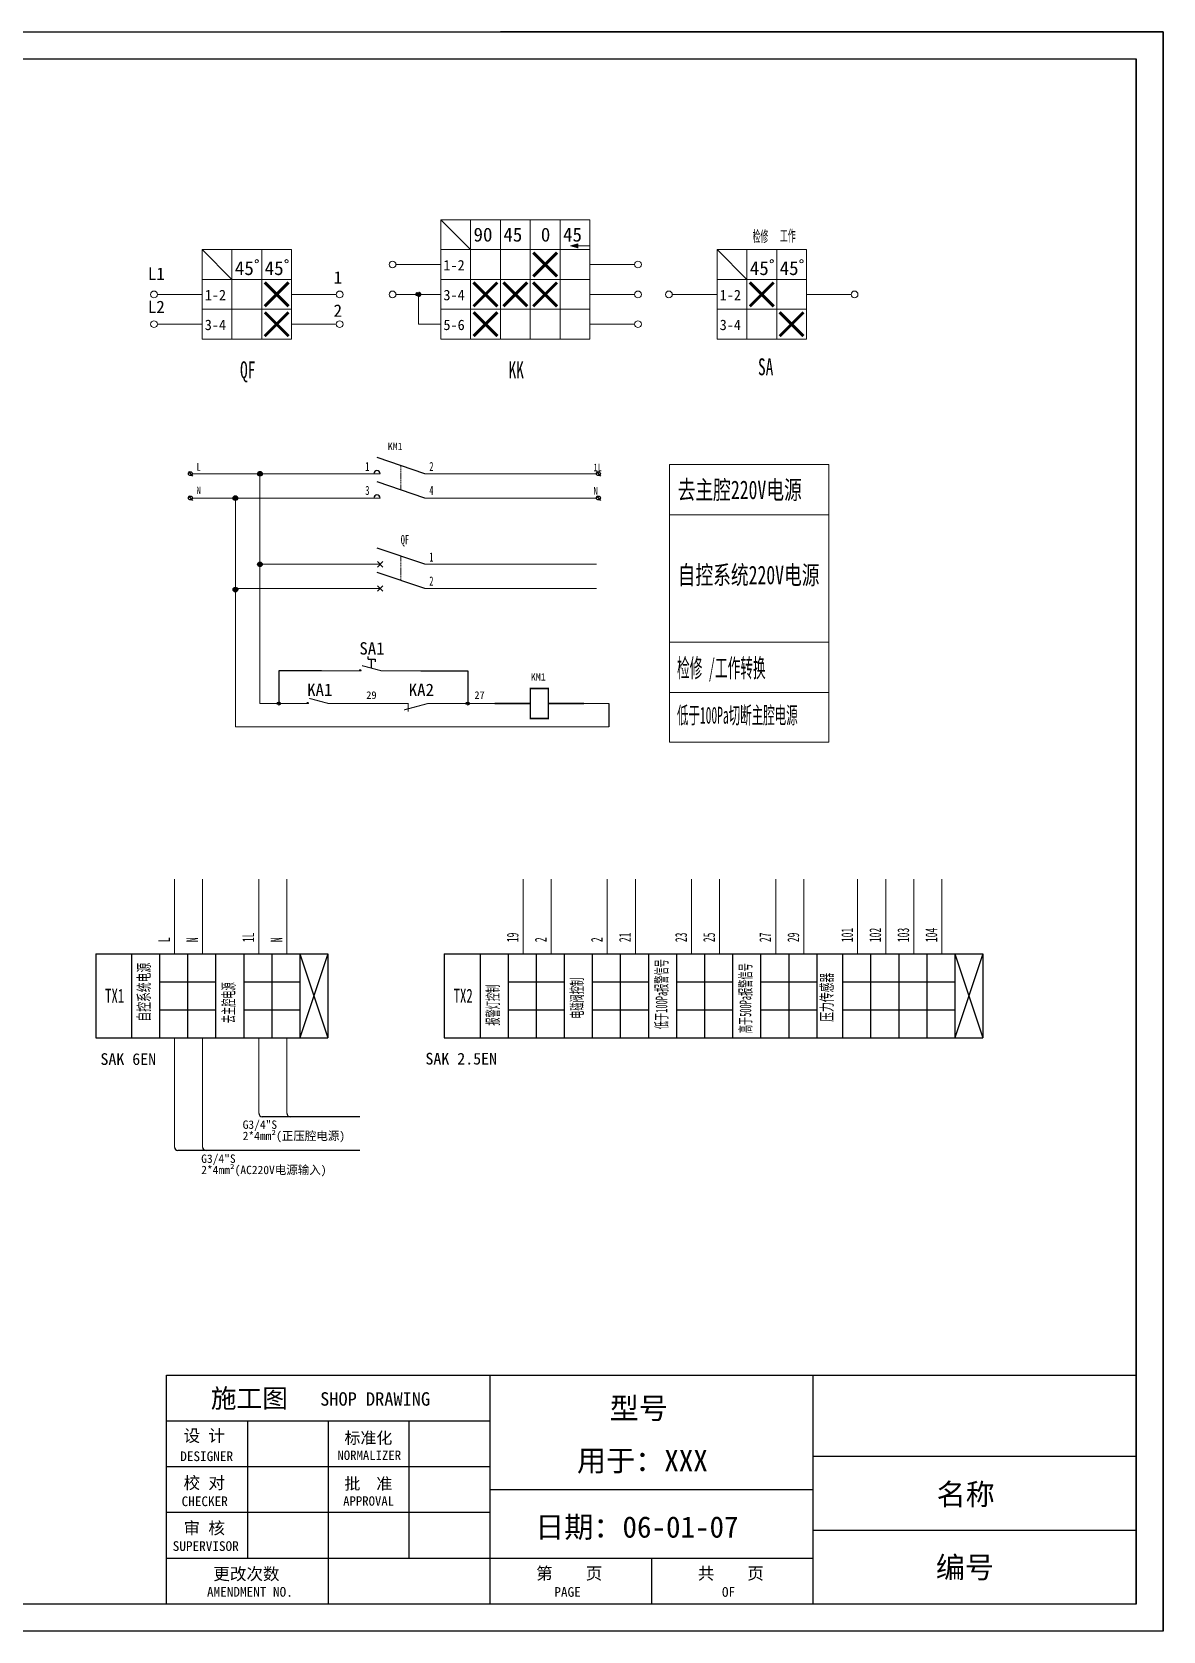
# Model space of a CAD drawing. Extents: x -13620 to 9472, y -41784 to 1902.
# Drawn here: x 2282 to 4293, y -41567 to -38723 of the extents above; entities that cross this region are included whole.
import ezdxf
from ezdxf.enums import TextEntityAlignment as Align

# ---------------------------------------------------------------- set-up
doc = ezdxf.new("R2010")
doc.units = 0
doc.header["$LTSCALE"] = 0.5
doc.header["$MEASUREMENT"] = 0
for name, pattern in [('CENTER', [50.8, 31.75, -6.35, 6.35, -6.35]), ('EB_DASH', [6, 3, -3]), ('HIDDEN', [0.375, 0.25, -0.125])]:
    doc.linetypes.add(name, pattern=pattern)
doc.layers.get('0').update_dxf_attribs({"linetype": 'CONTINUOUS'})
for name, color, linetype in [('CEN', 1, 'CENTER'), ('DIM', 4, 'CONTINUOUS'), ('TEXT', 7, 'HIDDEN'), ('TK', 2, 'CONTINUOUS')]:
    doc.layers.add(name, color=color, linetype=linetype)
for name, color, linetype, lineweight in [('图层2', 2, 'CONTINUOUS', 13), ('文字层', 7, 'CONTINUOUS', 13), ('细线层', 7, 'CONTINUOUS', 9), ('虚线层', 6, 'EB_DASH', 13), ('轮廓线层', 7, 'CONTINUOUS', 30)]:
    doc.layers.add(name, color=color, linetype=linetype, lineweight=lineweight)
doc.styles.add('FS', font='')
doc.styles.add('标准', font='', dxfattribs={"width": 0.667})
doc.styles.get('FS').set_extended_font_data('SimSun')
doc.styles.get('标准').set_extended_font_data('SimSun')

# ---------------------------------------------------------------- blocks, each defined once
blk = doc.blocks.new('汇点')
at = {"linetype": 'HIDDEN', "ltscale": 10}
blk.add_hatch(color=256, dxfattribs=at).paths.add_polyline_path([(0.75, 0, 1), (-0.75, 0, 1)])
blk.add_circle((0, 0), 0.75, dxfattribs=at)
blk = doc.blocks.new('触点（闭）')
at = {"const_width": 0.5}
for points in [[(10, 0), (20, 0), (20, -4.15)], [(40, 0), (30, 0), (18.01, -3.21)]]:
    blk.add_lwpolyline(points, dxfattribs=at)
at = {"layer": '图层2'}
for p, q in [((0, 0), (10, 0)), ((50, 0), (40, 0))]:
    blk.add_line(p, q, dxfattribs=at)
blk = doc.blocks.new('触点（开）')
at = {"const_width": 0.5}
blk.add_lwpolyline([(10, 0), (20, 0, 1), (19, 0)], format="xyb", dxfattribs=at)
blk.add_lwpolyline([(40, 0), (30, 0), (20.34, 2.59)], dxfattribs=at)
at = {"layer": '图层2'}
for p, q in [((0, 0), (10, 0)), ((50, 0), (40, 0))]:
    blk.add_line(p, q, dxfattribs=at)

msp = doc.modelspace()

# ---------------------------------------------------------------- hatches: boundary and pattern name
at = {"layer": '图层2'}
msp.add_hatch(color=256, dxfattribs=at).paths.add_polyline_path([(3252.82149, -39107.16551), (3252.82149, -39100.0601), (3239.56262, -39103.6128)])
at = {"layer": '轮廓线层'}
h = msp.add_hatch(color=256, dxfattribs=at)
h.paths.add_polyline_path([(2683.46543, -39507.70779), (2683.67744, -39507.04344), (2683.99772, -39506.42397), (2684.4172, -39505.86688), (2684.92405, -39505.3879), (2685.50395, -39505.00057), (2686.14053, -39504.71581), (2686.8158, -39504.54168), (2687.51069, -39504.48308), (2688.20559, -39504.54168), (2688.88086, -39504.71581), (2689.51744, -39505.00057), (2690.09734, -39505.3879), (2690.60419, -39505.86688), (2691.02367, -39506.42397), (2691.34394, -39507.04344), (2691.55596, -39507.70779)], flags=0)
h.paths.add_polyline_path([(2687.22322, -39512.77243), (2686.51642, -39512.66153), (2685.83918, -39512.43086), (2685.21162, -39512.0873), (2684.65241, -39511.64104), (2684.17815, -39511.10537), (2683.80296, -39510.49619), (2683.53799, -39509.83162), (2683.3911, -39509.13142), (2683.36668, -39508.41639), (2683.46543, -39507.70779), (2691.55596, -39507.70779), (2691.65731, -39508.47387), (2691.61487, -39509.24546), (2691.4301, -39509.9958), (2691.10942, -39510.69887), (2690.66393, -39511.3303), (2690.1091, -39511.86817), (2689.46415, -39512.29385), (2688.75147, -39512.59256), (2687.99575, -39512.75396)], flags=0)
h = msp.add_hatch(color=256, dxfattribs=at)
h.paths.add_polyline_path([(2639.74608, -39550.92847), (2639.95809, -39550.26411), (2640.27836, -39549.64465), (2640.69785, -39549.08756), (2641.2047, -39548.60858), (2641.7846, -39548.22125), (2642.42118, -39547.93649), (2643.09645, -39547.76235), (2643.79134, -39547.70376), (2644.48624, -39547.76235), (2645.16151, -39547.93649), (2645.79809, -39548.22125), (2646.37799, -39548.60858), (2646.88484, -39549.08756), (2647.30432, -39549.64465), (2647.62459, -39550.26411), (2647.83661, -39550.92847)], flags=0)
h.paths.add_polyline_path([(2643.50387, -39555.99311), (2642.79707, -39555.8822), (2642.11983, -39555.65154), (2641.49227, -39555.30798), (2640.93305, -39554.86172), (2640.4588, -39554.32604), (2640.08361, -39553.71687), (2639.81864, -39553.0523), (2639.67175, -39552.35209), (2639.64732, -39551.63706), (2639.74608, -39550.92847), (2647.83661, -39550.92847), (2647.93796, -39551.69455), (2647.89552, -39552.46614), (2647.71075, -39553.21648), (2647.39007, -39553.91955), (2646.94458, -39554.55097), (2646.38974, -39555.08885), (2645.7448, -39555.51452), (2645.03212, -39555.81324), (2644.2764, -39555.97463)], flags=0)
h = msp.add_hatch(color=256, dxfattribs=at)
h.paths.add_polyline_path([(2683.46543, -39668.84346), (2683.67744, -39668.17911), (2683.99772, -39667.55964), (2684.4172, -39667.00256), (2684.92405, -39666.52358), (2685.50395, -39666.13624), (2686.14053, -39665.85149), (2686.8158, -39665.67735), (2687.51069, -39665.61876), (2688.20559, -39665.67735), (2688.88086, -39665.85149), (2689.51744, -39666.13624), (2690.09734, -39666.52358), (2690.60419, -39667.00256), (2691.02367, -39667.55964), (2691.34394, -39668.17911), (2691.55596, -39668.84346)], flags=0)
h.paths.add_polyline_path([(2687.22322, -39673.90811), (2686.51642, -39673.7972), (2685.83918, -39673.56654), (2685.21162, -39673.22297), (2684.65241, -39672.77672), (2684.17815, -39672.24104), (2683.80296, -39671.63187), (2683.53799, -39670.9673), (2683.3911, -39670.26709), (2683.36668, -39669.55206), (2683.46543, -39668.84346), (2691.55596, -39668.84346), (2691.65731, -39669.60954), (2691.61487, -39670.38113), (2691.4301, -39671.13148), (2691.10942, -39671.83455), (2690.66393, -39672.46597), (2690.1091, -39673.00385), (2689.46415, -39673.42952), (2688.75147, -39673.72824), (2687.99575, -39673.88963)], flags=0)
h = msp.add_hatch(color=256, dxfattribs=at)
h.paths.add_polyline_path([(2639.74608, -39713.72046), (2639.95809, -39713.05611), (2640.27836, -39712.43664), (2640.69785, -39711.87955), (2641.2047, -39711.40058), (2641.7846, -39711.01324), (2642.42118, -39710.72849), (2643.09645, -39710.55435), (2643.79134, -39710.49575), (2644.48624, -39710.55435), (2645.16151, -39710.72849), (2645.79809, -39711.01324), (2646.37799, -39711.40058), (2646.88484, -39711.87955), (2647.30432, -39712.43664), (2647.62459, -39713.05611), (2647.83661, -39713.72046)], flags=0)
h.paths.add_polyline_path([(2643.50387, -39718.78511), (2642.79707, -39718.6742), (2642.11983, -39718.44354), (2641.49227, -39718.09997), (2640.93305, -39717.65372), (2640.4588, -39717.11804), (2640.08361, -39716.50887), (2639.81864, -39715.8443), (2639.67175, -39715.14409), (2639.64732, -39714.42906), (2639.74608, -39713.72046), (2647.83661, -39713.72046), (2647.93796, -39714.48654), (2647.89552, -39715.25813), (2647.71075, -39716.00848), (2647.39007, -39716.71155), (2646.94458, -39717.34297), (2646.38974, -39717.88085), (2645.7448, -39718.30652), (2645.03212, -39718.60524), (2644.2764, -39718.76663)], flags=0)

# ---------------------------------------------------------------- linework, layer by layer
at = {"linetype": 'ByBlock', "lineweight": -3}
for p, q in [((2560.2932, -39504.44787), (2567.4344, -39512.81762)), ((2560.2932, -39547.66855), (2567.4344, -39556.03829))]:
    msp.add_line(p, q, dxfattribs=at)
at = {"lineweight": -3}
for p, q in [((3285.70861, -39504.44787), (3292.84981, -39512.81762)), ((3285.70861, -39547.66855), (3292.84981, -39556.03829)), ((2720.90687, -39859.0522), (2720.90687, -39917.31167)), ((2796.90281, -39859.0522), (2720.90687, -39859.0522)), ((2973.68781, -39859.0522), (3056.79837, -39859.0522)), ((3056.79837, -39859.0522), (3056.79837, -39917.31167)), ((2758.4065, -40362.23315), (2808.3025, -40511.92115)), ((2808.3025, -40362.23315), (2758.4065, -40511.92115)), ((3922.87659, -40362.23315), (3972.77259, -40511.92115)), ((3972.77259, -40362.23315), (3922.87659, -40511.92115)), ((2508.9265, -40412.12915), (2608.7185, -40412.12915)), ((2658.6145, -40412.12915), (2758.4065, -40412.12915)), ((3128.57562, -40412.12915), (3228.36762, -40412.12915)), ((3278.26362, -40412.12915), (3378.05562, -40412.12915)), ((3427.95162, -40412.12915), (3527.74362, -40412.12915)), ((3577.63962, -40412.12915), (3677.43162, -40412.12915)), ((2508.9265, -40462.02515), (2608.7185, -40462.02515)), ((2658.6145, -40462.02515), (2758.4065, -40462.02515)), ((3128.57562, -40462.02515), (3228.36762, -40462.02515)), ((3278.26362, -40462.02515), (3378.05562, -40462.02515)), ((3427.95162, -40462.02515), (3527.74362, -40462.02515)), ((3577.63962, -40462.02515), (3677.43162, -40462.02515))]:
    msp.add_line(p, q, dxfattribs=at)
for p, q in [((2980.65229, -39669.76842), (2895.64766, -39641.14075)), ((2980.60484, -39712.98909), (2895.64766, -39684.36143)), ((2885.89769, -39854.47667), (2885.89769, -39838.62234))]:
    msp.add_line(p, q)
at = {"ltscale": 20}
for p, q in [((2879.60123, -39838.62234), (2879.60123, -39833.7723)), ((2879.60123, -39838.62234), (2892.19415, -39838.62234)), ((2892.19415, -39838.62234), (2892.19415, -39843.47238))]:
    msp.add_line(p, q, dxfattribs=at)
at = {"linetype": 'ByBlock'}
for p, q in [((3307.83594, -39917.31167), (3307.83594, -39958.90209)), ((2865.23404, -40652.12915), (2691.37442, -40652.12915)), ((2865.23404, -40712.12915), (2541.68642, -40712.12915))]:
    msp.add_line(p, q, dxfattribs=at)
at = {"const_width": 2.65594}
msp.add_lwpolyline([(3168.2058, -39890.75231), (3168.2058, -39943.87103), (3200.07703, -39943.87103), (3200.07703, -39890.75231)], close=True, dxfattribs=at)
for points in [[(3104.46333, -39917.31167), (3168.2058, -39917.31167)], [(3263.81949, -39917.31167), (3200.07703, -39917.31167)]]:
    msp.add_lwpolyline(points, dxfattribs=at)
at = {"lineweight": -3}
for centre in [(2563.8638, -39508.63274), (3289.27921, -39508.63274), (3289.27921, -39551.85342)]:
    msp.add_circle(centre, 3.45149, dxfattribs=at)
at = {"linetype": 'ByBlock'}
for centre in [(2568.80384, -39508.63274), (2568.80384, -39551.85342)]:
    msp.add_circle(centre, 9.822542779147624e-12, dxfattribs=at)
at = {"linetype": 'ByBlock', "lineweight": -3}
msp.add_circle((2563.8638, -39551.85342), 3.45149, dxfattribs=at)
at = {"linetype": 'ByBlock'}
for centre in [(2691.37442, -40646.12915), (2741.27042, -40646.12915), (2541.68642, -40706.12915), (2591.58242, -40706.12915)]:
    msp.add_arc(centre, 6, 180, 270, dxfattribs=at)
at = {"layer": 'CEN', "const_width": 5.30355}
for points in [[(3173.26824, -39115.43551), (3215.69664, -39157.86391)], [(3215.69664, -39115.43551), (3173.26824, -39157.86391)], [(2695.94874, -39168.47101), (2738.37714, -39210.89941)], [(2738.37714, -39168.47101), (2695.94874, -39210.89941)], [(3067.19724, -39168.47101), (3109.62564, -39210.89941)], [(3109.62564, -39168.47101), (3067.19724, -39210.89941)], [(3120.23274, -39168.47101), (3162.66114, -39210.89941)], [(3162.66114, -39168.47101), (3120.23274, -39210.89941)], [(3173.26824, -39168.47101), (3215.69664, -39210.89941)], [(3215.69664, -39168.47101), (3173.26824, -39210.89941)], [(3558.40121, -39168.47101), (3600.82961, -39210.89941)], [(3600.82961, -39168.47101), (3558.40121, -39210.89941)], [(2695.94874, -39221.50651), (2738.37714, -39263.93491)], [(2738.37714, -39221.50651), (2695.94874, -39263.93491)], [(3067.19724, -39221.50651), (3109.62564, -39263.93491)], [(3109.62564, -39221.50651), (3067.19724, -39263.93491)], [(3611.43671, -39221.50651), (3653.86511, -39263.93491)], [(3653.86511, -39221.50651), (3611.43671, -39263.93491)]]:
    msp.add_lwpolyline(points, dxfattribs=at)
at = {"layer": 'TK', "ltscale": 5}
for p, q in [((271.34517, -38723.00013), (4292.99332, -38723.00013)), ((4292.99332, -38723.00013), (3115.22493, -38723.00013)), ((4292.99332, -41566.8799), (4292.99332, -38723.00013)), ((4292.99332, -38723.00013), (4292.99332, -41566.8799)), ((510.72899, -38770.8769), (4245.11656, -38770.8769)), ((4245.11656, -41519.00314), (4245.11656, -38770.8769)), ((2521.55306, -41112.05065), (4245.11656, -41112.05065)), ((2521.55306, -41519.00314), (2521.55306, -41112.05065)), ((3096.07423, -41112.05065), (3096.07423, -41519.00314)), ((3670.59539, -41112.05065), (3670.59539, -41519.00314)), ((4245.11656, -41112.05065), (4245.11656, -41519.00314)), ((3096.07423, -41193.44114), (2521.55306, -41193.44114)), ((2665.18336, -41193.44114), (2665.18336, -41437.61264)), ((2808.81365, -41193.44114), (2808.81365, -41519.00314)), ((2952.44394, -41193.44114), (2952.44394, -41437.61264)), ((3670.59539, -41255.68094), (4245.11656, -41255.68094)), ((3096.07423, -41274.83164), (2521.55306, -41274.83164)), ((3670.59539, -41315.52689), (3096.07423, -41315.52689)), ((3096.07423, -41356.22214), (2521.55306, -41356.22214)), ((3670.59539, -41387.34204), (4245.11656, -41387.34204)), ((3670.59539, -41437.61264), (2521.55306, -41437.61264)), ((3383.33481, -41437.61264), (3383.33481, -41519.00314)), ((4245.11656, -41519.00314), (510.72899, -41519.00314)), ((4245.11656, -41519.00314), (2521.55306, -41519.00314)), ((4292.99332, -41566.8799), (271.34517, -41566.8799))]:
    msp.add_line(p, q, dxfattribs=at)
at = {"layer": 'TK'}
for p, q in [((510.72899, -38770.8769), (4245.11656, -38770.8769)), ((4245.11656, -38770.8769), (4245.11656, -41519.00314)), ((4245.11656, -41519.00314), (510.72899, -41519.00314))]:
    msp.add_line(p, q, dxfattribs=at)
at = {"layer": '图层2'}
for p, q in [((3008.85819, -39057.09646), (3061.89369, -39110.13196)), ((3239.56262, -39103.6128), (3252.82149, -39100.0601)), ((3252.82149, -39099.63514), (3252.82149, -39107.59046)), ((2584.57419, -39110.13196), (2637.60969, -39163.16746)), ((3239.56262, -39103.6128), (3252.82149, -39107.16551)), ((3274.03569, -39103.6128), (3252.82149, -39103.6128)), ((3500.06216, -39110.13196), (3553.09766, -39163.16746)), ((3008.85819, -39136.64971), (2929.30494, -39136.64971)), ((3274.03569, -39136.64971), (3353.58894, -39136.64971)), ((2584.57419, -39189.68521), (2505.02094, -39189.68521)), ((2743.68069, -39189.68521), (2823.23394, -39189.68521)), ((3008.85819, -39189.68521), (2929.30494, -39189.68521)), ((2969.08157, -39242.72071), (2969.08157, -39189.68521)), ((3274.03569, -39189.68521), (3353.58894, -39189.68521)), ((3500.06216, -39189.68521), (3420.50891, -39189.68521)), ((3659.16866, -39189.68521), (3738.72191, -39189.68521)), ((2584.57419, -39242.72071), (2505.02094, -39242.72071)), ((2743.68069, -39242.72071), (2823.23394, -39242.72071)), ((3008.85819, -39242.72071), (2969.08157, -39242.72071)), ((3274.03569, -39242.72071), (3353.58894, -39242.72071)), ((3415.71594, -39581.85785), (3698.57194, -39581.85785)), ((3415.71594, -39808.12044), (3698.57194, -39808.12044)), ((3415.71594, -39808.12044), (3698.57194, -39808.12044)), ((3415.71594, -39897.52407), (3698.57194, -39897.52407)), ((3051.34461, -39917.31167), (3104.46333, -39917.31167)), ((3415.71594, -39985.91657), (3698.57194, -39985.91657))]:
    msp.add_line(p, q, dxfattribs=at)
for points in [[(3008.85819, -39110.13196), (3061.89369, -39110.13196), (3061.89369, -39057.09646), (3008.85819, -39057.09646)], [(3061.89369, -39110.13196), (3114.92919, -39110.13196), (3114.92919, -39057.09646), (3061.89369, -39057.09646)], [(3114.92919, -39110.13196), (3167.96469, -39110.13196), (3167.96469, -39057.09646), (3114.92919, -39057.09646)], [(3167.96469, -39110.13196), (3221.00019, -39110.13196), (3221.00019, -39057.09646), (3167.96469, -39057.09646)], [(3221.00019, -39110.13196), (3274.03569, -39110.13196), (3274.03569, -39057.09646), (3221.00019, -39057.09646)], [(2584.57419, -39163.16746), (2637.60969, -39163.16746), (2637.60969, -39110.13196), (2584.57419, -39110.13196)], [(2637.60969, -39163.16746), (2690.64519, -39163.16746), (2690.64519, -39110.13196), (2637.60969, -39110.13196)], [(2690.64519, -39163.16746), (2743.68069, -39163.16746), (2743.68069, -39110.13196), (2690.64519, -39110.13196)], [(3008.85819, -39163.16746), (3061.89369, -39163.16746), (3061.89369, -39110.13196), (3008.85819, -39110.13196)], [(3061.89369, -39163.16746), (3114.92919, -39163.16746), (3114.92919, -39110.13196), (3061.89369, -39110.13196)], [(3114.92919, -39163.16746), (3167.96469, -39163.16746), (3167.96469, -39110.13196), (3114.92919, -39110.13196)], [(3167.96469, -39163.16746), (3221.00019, -39163.16746), (3221.00019, -39110.13196), (3167.96469, -39110.13196)], [(3221.00019, -39163.16746), (3274.03569, -39163.16746), (3274.03569, -39110.13196), (3221.00019, -39110.13196)], [(3500.06216, -39163.16746), (3553.09766, -39163.16746), (3553.09766, -39110.13196), (3500.06216, -39110.13196)], [(3553.09766, -39163.16746), (3606.13316, -39163.16746), (3606.13316, -39110.13196), (3553.09766, -39110.13196)], [(3606.13316, -39163.16746), (3659.16866, -39163.16746), (3659.16866, -39110.13196), (3606.13316, -39110.13196)], [(2584.57419, -39216.20296), (2637.60969, -39216.20296), (2637.60969, -39163.16746), (2584.57419, -39163.16746)], [(2637.60969, -39216.20296), (2690.64519, -39216.20296), (2690.64519, -39163.16746), (2637.60969, -39163.16746)], [(2690.64519, -39216.20296), (2743.68069, -39216.20296), (2743.68069, -39163.16746), (2690.64519, -39163.16746)], [(3008.85819, -39216.20296), (3061.89369, -39216.20296), (3061.89369, -39163.16746), (3008.85819, -39163.16746)], [(3061.89369, -39216.20296), (3114.92919, -39216.20296), (3114.92919, -39163.16746), (3061.89369, -39163.16746)], [(3114.92919, -39216.20296), (3167.96469, -39216.20296), (3167.96469, -39163.16746), (3114.92919, -39163.16746)], [(3167.96469, -39216.20296), (3221.00019, -39216.20296), (3221.00019, -39163.16746), (3167.96469, -39163.16746)], [(3221.00019, -39216.20296), (3274.03569, -39216.20296), (3274.03569, -39163.16746), (3221.00019, -39163.16746)], [(3500.06216, -39216.20296), (3553.09766, -39216.20296), (3553.09766, -39163.16746), (3500.06216, -39163.16746)], [(3553.09766, -39216.20296), (3606.13316, -39216.20296), (3606.13316, -39163.16746), (3553.09766, -39163.16746)], [(3606.13316, -39216.20296), (3659.16866, -39216.20296), (3659.16866, -39163.16746), (3606.13316, -39163.16746)], [(2584.57419, -39269.23846), (2637.60969, -39269.23846), (2637.60969, -39216.20296), (2584.57419, -39216.20296)], [(2637.60969, -39269.23846), (2690.64519, -39269.23846), (2690.64519, -39216.20296), (2637.60969, -39216.20296)], [(2690.64519, -39269.23846), (2743.68069, -39269.23846), (2743.68069, -39216.20296), (2690.64519, -39216.20296)], [(3008.85819, -39269.23846), (3061.89369, -39269.23846), (3061.89369, -39216.20296), (3008.85819, -39216.20296)], [(3061.89369, -39269.23846), (3114.92919, -39269.23846), (3114.92919, -39216.20296), (3061.89369, -39216.20296)], [(3114.92919, -39269.23846), (3167.96469, -39269.23846), (3167.96469, -39216.20296), (3114.92919, -39216.20296)], [(3167.96469, -39269.23846), (3221.00019, -39269.23846), (3221.00019, -39216.20296), (3167.96469, -39216.20296)], [(3221.00019, -39269.23846), (3274.03569, -39269.23846), (3274.03569, -39216.20296), (3221.00019, -39216.20296)], [(3500.06216, -39269.23846), (3553.09766, -39269.23846), (3553.09766, -39216.20296), (3500.06216, -39216.20296)], [(3553.09766, -39269.23846), (3606.13316, -39269.23846), (3606.13316, -39216.20296), (3553.09766, -39216.20296)], [(3606.13316, -39269.23846), (3659.16866, -39269.23846), (3659.16866, -39216.20296), (3606.13316, -39216.20296)], [(3415.71594, -39492.45421), (3698.57194, -39492.45421), (3698.57194, -39985.91657), (3415.71594, -39985.91657)]]:
    msp.add_lwpolyline(points, close=True, dxfattribs=at)
for centre, radius in [((2681.78097, -39130.7947), 2.98325), ((2734.81647, -39130.7947), 2.98325), ((2923.33845, -39136.64971), 5.96649), ((3359.55544, -39136.64971), 5.96649), ((3597.26894, -39130.7947), 2.98325), ((3650.30444, -39130.7947), 2.98325), ((2499.05445, -39189.68521), 5.96649), ((2829.20044, -39189.68521), 5.96649), ((2923.33845, -39189.68521), 5.96649), ((3359.55544, -39189.68521), 5.96649), ((3414.54242, -39189.68521), 5.96649), ((3744.68841, -39189.68521), 5.96649), ((2499.05445, -39242.72071), 5.96649), ((2829.20044, -39242.72071), 5.96649), ((3359.55544, -39242.72071), 5.96649)]:
    msp.add_circle(centre, radius, dxfattribs=at)
at = {"layer": '细线层'}
for p, q in [((2567.31529, -39508.63274), (2901.09286, -39508.63274)), ((2567.31529, -39508.63274), (2901.09286, -39508.63274)), ((2687.51069, -39508.63274), (2687.51069, -39917.31167)), ((2980.65229, -39508.63274), (3206.14272, -39508.63274)), ((2980.65229, -39508.63274), (3206.14272, -39508.63274)), ((3206.14272, -39508.63274), (3285.82772, -39508.63274)), ((2567.31529, -39551.85342), (2901.09621, -39551.85342)), ((2567.31529, -39551.85342), (2901.09621, -39551.85342)), ((2643.79134, -39551.85342), (2643.79134, -39958.90209)), ((2980.60484, -39551.85342), (3206.14272, -39551.85342)), ((2980.60484, -39551.85342), (3206.14272, -39551.85342)), ((3206.14272, -39551.85342), (3285.82772, -39551.85342)), ((2687.51069, -39669.76842), (2901.09286, -39669.76842)), ((2980.65229, -39669.76842), (3285.82772, -39669.76842)), ((2643.79134, -39712.98909), (2901.09621, -39712.98909)), ((2980.60484, -39712.98909), (3285.82772, -39712.98909)), ((2720.90687, -39917.31167), (2687.51069, -39917.31167)), ((2826.89465, -39917.31167), (2880.01337, -39917.31167)), ((3039.36953, -39917.31167), (3128.17813, -39917.31167)), ((3307.83594, -39917.31167), (3263.81949, -39917.31167)), ((2643.79134, -39958.90209), (3307.83594, -39958.90209)), ((2535.68642, -40362.23315), (2535.68642, -40229.88712)), ((2585.58242, -40362.23315), (2585.58242, -40229.88712)), ((2685.37442, -40362.23315), (2685.37442, -40229.88712)), ((2735.27042, -40362.23315), (2735.27042, -40229.88712)), ((3155.33555, -40362.23315), (3155.33555, -40229.88712)), ((3205.23155, -40362.23315), (3205.23155, -40229.88712)), ((3305.02355, -40362.23315), (3305.02355, -40229.88712)), ((3354.91955, -40362.23315), (3354.91955, -40229.88712)), ((3454.71155, -40362.23315), (3454.71155, -40229.88712)), ((3504.60755, -40362.23315), (3504.60755, -40229.88712)), ((3604.39955, -40362.23315), (3604.39955, -40229.88712)), ((3654.29555, -40362.23315), (3654.29555, -40229.88712)), ((3750.05251, -40362.23315), (3750.05251, -40229.88712)), ((3799.94851, -40362.23315), (3799.94851, -40229.88712)), ((3849.84451, -40362.23315), (3849.84451, -40229.88712)), ((3899.74051, -40362.23315), (3899.74051, -40229.88712)), ((2535.68642, -40706.12915), (2535.68642, -40511.92115)), ((2585.58242, -40706.12915), (2585.58242, -40511.92115)), ((2685.37442, -40646.12915), (2685.37442, -40511.92115)), ((2735.27042, -40646.12915), (2735.27042, -40511.92115))]:
    msp.add_line(p, q, dxfattribs=at)
at = {"layer": '虚线层', "ltscale": 0.5}
for p, q in [((2938.14894, -39494.31856), (2938.1364, -39537.1072)), ((2938.14894, -39655.45424), (2938.12625, -39698.67526))]:
    msp.add_line(p, q, dxfattribs=at)
at = {"layer": '轮廓线层'}
for p, q in [((2980.65229, -39508.63274), (2895.64766, -39480.00508)), ((2980.65229, -39508.63274), (2895.64766, -39480.00508)), ((2980.60484, -39551.85342), (2895.64766, -39523.22575)), ((2896.2896, -39674.57503), (2905.90283, -39664.9618)), ((2896.2896, -39664.9618), (2905.90283, -39674.57503)), ((2896.2896, -39708.18248), (2905.90283, -39717.79571)), ((2896.2896, -39717.79571), (2905.90283, -39708.18248)), ((2395.56288, -40362.23315), (2395.56288, -40511.92115)), ((2395.56288, -40362.23315), (2808.3025, -40362.23315)), ((2459.0305, -40362.23315), (2459.0305, -40511.92115)), ((2508.9265, -40362.23315), (2508.9265, -40511.92115)), ((2558.8225, -40362.23315), (2558.8225, -40511.92115)), ((2608.7185, -40362.23315), (2608.7185, -40511.92115)), ((2658.6145, -40362.23315), (2658.6145, -40511.92115)), ((2708.5105, -40362.23315), (2708.5105, -40511.92115)), ((2758.4065, -40362.23315), (2758.4065, -40511.92115)), ((2808.3025, -40362.23315), (2808.3025, -40511.92115)), ((3015.21201, -40362.23315), (3972.77259, -40362.23315)), ((3015.21201, -40362.23315), (3015.21201, -40511.92115)), ((3078.67962, -40362.23315), (3078.67962, -40511.92115)), ((3078.67962, -40362.23315), (3078.67962, -40511.92115)), ((3128.57562, -40362.23315), (3128.57562, -40511.92115)), ((3178.47162, -40362.23315), (3178.47162, -40511.92115)), ((3228.36762, -40362.23315), (3228.36762, -40511.92115)), ((3278.26362, -40362.23315), (3278.26362, -40511.92115)), ((3328.15962, -40362.23315), (3328.15962, -40511.92115)), ((3378.05562, -40362.23315), (3378.05562, -40511.92115)), ((3427.95162, -40362.23315), (3427.95162, -40511.92115)), ((3477.84762, -40362.23315), (3477.84762, -40511.92115)), ((3527.74362, -40362.23315), (3527.74362, -40511.92115)), ((3577.63962, -40362.23315), (3577.63962, -40511.92115)), ((3627.53562, -40362.23315), (3627.53562, -40511.92115)), ((3677.43162, -40362.23315), (3677.43162, -40511.92115)), ((3723.29259, -40362.23315), (3723.29259, -40511.92115)), ((3773.18859, -40362.23315), (3773.18859, -40511.92115)), ((3773.18859, -40362.23315), (3773.18859, -40511.92115)), ((3823.08459, -40362.23315), (3823.08459, -40511.92115)), ((3823.08459, -40362.23315), (3823.08459, -40511.92115)), ((3872.98059, -40362.23315), (3872.98059, -40511.92115)), ((3872.98059, -40362.23315), (3872.98059, -40511.92115)), ((3872.98059, -40362.23315), (3872.98059, -40511.92115)), ((3922.87659, -40362.23315), (3922.87659, -40511.92115)), ((3972.77259, -40362.23315), (3972.77259, -40511.92115)), ((3723.29259, -40412.12915), (3922.87659, -40412.12915)), ((3723.29259, -40462.02515), (3922.87659, -40462.02515)), ((2395.56288, -40511.92115), (2808.3025, -40511.92115)), ((3015.21201, -40511.92115), (3972.77259, -40511.92115))]:
    msp.add_line(p, q, dxfattribs=at)
for centre in [(2687.51069, -39508.63274), (2687.51069, -39508.63274), (2643.79134, -39551.85342), (2643.79134, -39551.85342), (2687.51069, -39669.76842), (2687.51069, -39669.76842), (2643.79134, -39714.64542), (2643.79134, -39714.64542)]:
    msp.add_circle(centre, 4.14966, dxfattribs=at)
for centre in [(2895.45184, -39508.63274), (2895.45184, -39551.85342)]:
    msp.add_arc(centre, 5.64102, 0, 180, dxfattribs=at)

# ---------------------------------------------------------------- block references
for name, p, xscale, yscale, zscale in [('汇点', (2969.08157, -39189.68521), 5.303549999953248, 5.303549999982351, 5.30355), ('触点（开）', (2796.90281, -39859.0522), 3.535700000065845, 3.535699999993085, 3.5357), ('触点（开）', (2703.22837, -39917.31167), 3.535700000065845, 3.535699999993085, 3.5357), ('汇点', (2720.90687, -39917.31167), 3.535700000065845, 3.535699999993085, 3.5357), ('触点（闭）', (2880.01337, -39917.31167), 3.535700000065845, 3.535700000007637, 3.5357), ('汇点', (3056.79837, -39917.31167), 3.535700000065845, 3.535699999993085, 3.5357)]:
    msp.add_blockref(name, p, dxfattribs=dict(xscale=xscale, yscale=yscale, zscale=zscale))

# ---------------------------------------------------------------- texts
at = {"style": 'FS'}
for s, height, p in [('90', 24.764334, (3067.1584, -39095.76355)), ('45', 24.764334, (3120.1939, -39095.76355)), ('0', 24.76433, (3186.83444, -39095.76355)), ('45', 24.764334, (3226.2649, -39095.76355)), ('45', 24.764334, (2642.8744, -39155.3182)), ('45', 24.764334, (2695.9099, -39155.3182)), ('1-2', 18.573251, (3013.606, -39147.0941)), ('45', 24.764334, (3558.36237, -39155.3182)), ('45', 24.764334, (3611.39787, -39155.3182)), ('L1', 22.012741, (2488.26237, -39163.87774)), ('1', 22.01274, (2818.40836, -39170.58539)), ('1-2', 18.573251, (2589.322, -39200.1296)), ('3-4', 18.573251, (3013.606, -39200.1296)), ('1-2', 18.573251, (3504.80997, -39200.1296)), ('L2', 22.012741, (2488.26237, -39222.87973)), ('2', 22.01274, (2818.40836, -39229.58739)), ('3-4', 18.573251, (2589.322, -39253.1651)), ('5-6', 18.573251, (3013.606, -39253.1651)), ('3-4', 18.573251, (3504.80997, -39253.1651)), ('SA1', 22.012741, (2864.19338, -39830.31722)), ('KA1', 22.012741, (2771.33257, -39903.75091)), ('KA2', 22.012741, (2951.93001, -39904.0075)), ('施工图', 33.513735, (2600.01536, -41169.8307))]:
    msp.add_text(s, height=height, dxfattribs=at).set_placement(p)
at = {"layer": 'DIM', "style": 'FS'}
for s, height, width, p in [('去主腔220V电源', 33.019112, 0.7, (3430.16863, -39553.78834)), ('自控系统220V电源', 33.019112, 0.7, (3430.16863, -39705.22338)), ('检修 /工作转换 ', 33.019112, 0.5, (3428.96873, -39870.68264)), ('低于100Pa切断主腔电源', 30, 0.5, (3428.82993, -39953.11496))]:
    msp.add_text(s, height=height, dxfattribs=dict(at, width=width)).set_placement(p)
at = {"layer": 'DIM', "linetype": 'Continuous', "ltscale": 0.5, "style": 'FS'}
for tag, text, height, p in [('型号', '型号', 37.918397, (3360.94324, -41189.55776)), ('用于：XXX', '用于：XXX', 37.918397, (3367.39449, -41282.65949)), ('日期：06-01-07', '日期：06-01-07', 37.9183969, (3357.6208, -41400.82797)), ('编号', '编号', 37.918397, (3940.81098, -41472.66892))]:
    msp.add_attdef(tag, text=text, height=height, dxfattribs=at).set_placement(p, align=Align.CENTER)
msp.add_attdef('名称', text='名称', height=37.918397, dxfattribs=at).set_placement((3942.16735, -41322.96693), align=Align.MIDDLE)
at = {"layer": 'TEXT', "linetype": 'ByBlock', "style": 'FS'}
for s, height, p in [('SHOP DRAWING', 23.9383819, (2794.5327, -41166.13707)), ('设 计', 21.575389, (2551.64052, -41230.2509)), ('标准化', 20.804482, (2837.63489, -41233.84159)), ('DESIGNER', 17.260311, (2545.74992, -41264.70457)), ('NORMALIZER', 16.643586, (2825.17501, -41262.60486)), ('校 对', 21.575389, (2551.64052, -41314.11267)), ('批  准', 20.804482, (2837.63489, -41315.23209)), ('CHECKER', 17.260311, (2548.15104, -41344.81632)), ('APPROVAL', 16.643586, (2835.3708, -41343.99536)), ('审 核', 21.575389, (2551.64052, -41394.63757)), ('SUPERVISOR', 17.260311, (2532.37884, -41424.45138)), ('更改次数', 21.575389, (2604.53813, -41476.02807)), ('第    页', 21.575389, (3178.50954, -41475.13957)), ('共    页', 21.575389, (3465.77013, -41475.13957)), ('AMENDMENT NO.', 17.2603111, (2593.25874, -41505.84188)), ('PAGE', 17.260311, (3210.85996, -41506.04031)), ('OF', 17.260311, (3508.84148, -41506.04031))]:
    msp.add_text(s, height=height, dxfattribs=at).set_placement(p)
at = {"layer": '文字层', "style": '标准'}
for s, height, p in [('KM1', 12.96, (2914.68949, -39466.53864)), ('KM1', 12.96, (3169.03413, -39876.49619)), ('29', 13.5, (2876.44238, -39909.14288)), ('27', 13.5, (3068.69318, -39909.14288))]:
    msp.add_text(s, height=height, dxfattribs=at).set_placement(p)
at = {"layer": '文字层', "attachment_point": 1, "style": '标准'}
for s, insert, char_height in [('{\\fSimSun|b0|i0|c134|p2;\\W0.5;检修}', (3563.2866, -39076.37444), 20), ('{\\fSimSun|b0|i0|c134|p2;\\W0.5;工作}', (3611.94554, -39075.43846), 20), ('{\\fSimSun|b0|i0|c134|p2;QF}', (2652.13397, -39308.80555), 30), ('{\\fSimSun|b0|i0|c134|p2;KK}', (3129.45347, -39308.80555), 30), ('{\\fSimSun|b0|i0|c134|p2;SA}', (3572.92549, -39303.502), 30), ('{\\fSimSun|b0|i0|c134|p2;L}', (2574.969, -39489.68858), 13.5), ('\\fSimSun;1', (2874.73669, -39487.64721), 16.2), ('\\fSimSun;1', (2874.73669, -39487.64721), 16.2), ('{\\fSimSun|b0|i0|c134|p0;2}', (2988.60232, -39487.64721), 16.2), ('{\\fSimSun|b0|i0|c134|p0;2}', (2988.60232, -39487.64721), 16.2), ('{\\fSimSun|b0|i0|c134|p2;1L}', (3280.63051, -39490.65137), 13.5), ('{\\fSimSun|b0|i0|c134|p2;N}', (2574.969, -39531.43545), 13.5), ('{\\fSimSun|b0|i0|c134|p0;3}', (2874.73669, -39530.15266), 16.2), ('{\\fSimSun|b0|i0|c134|p0;3}', (2874.73669, -39530.15266), 16.2), ('{\\fSimSun|b0|i0|c134|p0;4}', (2988.60232, -39530.15266), 16.2), ('{\\fSimSun|b0|i0|c134|p0;4}', (2988.60232, -39530.15266), 16.2), ('{\\fSimSun|b0|i0|c134|p2;N}', (3280.63051, -39532.39823), 13.5), ('{\\fSimSun|b0|i0|c134|p2;QF}', (2937.80382, -39617.83257), 16.2), ('{\\fSimSun|b0|i0|c134|p2;1}', (2988.60232, -39648.78289), 16.2), ('{\\fSimSun|b0|i0|c134|p2;2}', (2988.60232, -39691.28834), 16.2)]:
    msp.add_mtext(s, dxfattribs=dict(at, insert=insert, char_height=char_height))
at = {"layer": '文字层', "char_height": 20.79, "attachment_point": 1, "rotation": 90, "line_spacing_factor": 0.8, "style": '标准'}
for s, insert in [('{\\fSimSun|b0|i0|c134|p2;\\W0.6;1L}', (2656.32145, -40341.68337)), ('{\\fSimSun|b0|i0|c134|p2;\\W0.6;19}', (3126.28258, -40341.68337)), ('{\\fSimSun|b0|i0|c134|p2;\\W0.6;21}', (3325.86658, -40341.68337)), ('{\\fSimSun|b0|i0|c134|p2;\\W0.6;23}', (3425.65858, -40341.68337)), ('{\\fSimSun|b0|i0|c134|p2;\\W0.6;25}', (3475.55458, -40341.68337)), ('{\\fSimSun|b0|i0|c134|p2;\\W0.6;27}', (3575.34658, -40341.68337)), ('{\\fSimSun|b0|i0|c134|p2;\\W0.6;29}', (3625.24258, -40341.68337)), ('{\\fSimSun|b0|i0|c134|p2;\\W0.6;101}', (3720.99955, -40341.68337)), ('{\\fSimSun|b0|i0|c134|p2;\\W0.6;102}', (3770.89555, -40341.68337)), ('{\\fSimSun|b0|i0|c134|p2;\\W0.6;103}', (3820.79155, -40341.68337)), ('{\\fSimSun|b0|i0|c134|p2;\\W0.6;104}', (3870.68755, -40341.68337)), ('{\\fSimSun|b0|i0|c134|p2;\\W0.6;L}', (2506.63345, -40341.68337)), ('{\\fSimSun|b0|i0|c134|p2;\\W0.6;N}', (2556.52945, -40341.68337)), ('{\\fSimSun|b0|i0|c134|p2;\\W0.6;N}', (2706.21745, -40341.68337)), ('{\\fSimSun|b0|i0|c134|p2;\\W0.6;2}', (3176.17858, -40341.68337)), ('{\\fSimSun|b0|i0|c134|p2;\\W0.6;2}', (3275.97058, -40341.68337)), ('{\\fSimSun|b0|i0|c134|p2;\\W0.6;自控系统电源}', (2470.77373, -40483.09378)), ('{\\fSimSun|b0|i0|c134|p2;\\W0.5;低于100Pa报警信号}', (3390.93652, -40496.46611)), ('{\\fSimSun|b0|i0|c134|p2;\\W0.5;电磁阀控制}', (3240.80176, -40477.98023)), ('{\\fSimSun|b0|i0|c134|p2;\\W0.5;高于500Pa报警信号}', (3540.17776, -40503.68666)), ('{\\fSimSun|b0|i0|c134|p2;\\W0.6;压力传感器}', (3684.89065, -40483.4357)), ('{\\fSimSun|b0|i0|c134|p2;\\W0.5;去主腔电源}', (2621.15263, -40485.77683)), ('{\\fSimSun|b0|i0|c134|p2;\\W0.5;报警灯控制}', (3091.11376, -40490.21662))]:
    msp.add_mtext(s, dxfattribs=dict(at, insert=insert))
at = {"layer": '文字层', "attachment_point": 1, "line_spacing_factor": 0.8, "style": '标准'}
for s, insert, char_height in [('{\\fSimSun|b0|i0|c134|p2;\\W1;SAK 6EN}', (2403.88393, -40539.28855), 20.79), ('{\\fSimSun|b0|i0|c134|p2;\\W1;SAK 2.5EN}', (2981.6705, -40538.5914), 20.79), ('\\A1;{\\fSimSun|b0|i0|c134|p2;\\W1;G3/4"S \\A0;   \\P2*4mm²(正压腔电源)}', (2656.72485, -40658.81606), 15), ('\\A1;{\\fSimSun|b0|i0|c134|p2;\\W1;G3/4"S      \\P2*4mm²(AC220V电源输入)}', (2583.01338, -40719.34785), 15)]:
    msp.add_mtext(s, dxfattribs=dict(at, insert=insert, char_height=char_height))
at = {"layer": '虚线层', "color": 0, "linetype": 'Continuous', "lineweight": 25, "char_height": 24.948, "attachment_point": 1, "style": '标准'}
for s, insert in [('{\\fSimSun|b0|i0|c0|p2;TX\\fSimSun|b0|i0|c134|p2;1}', (2412.16007, -40424.58356)), ('{\\fSimSun|b0|i0|c0|p2;TX\\fSimSun|b0|i0|c134|p2;2}', (3031.8092, -40424.58356))]:
    msp.add_mtext(s, dxfattribs=dict(at, insert=insert))

doc.saveas('drawing.dxf')
